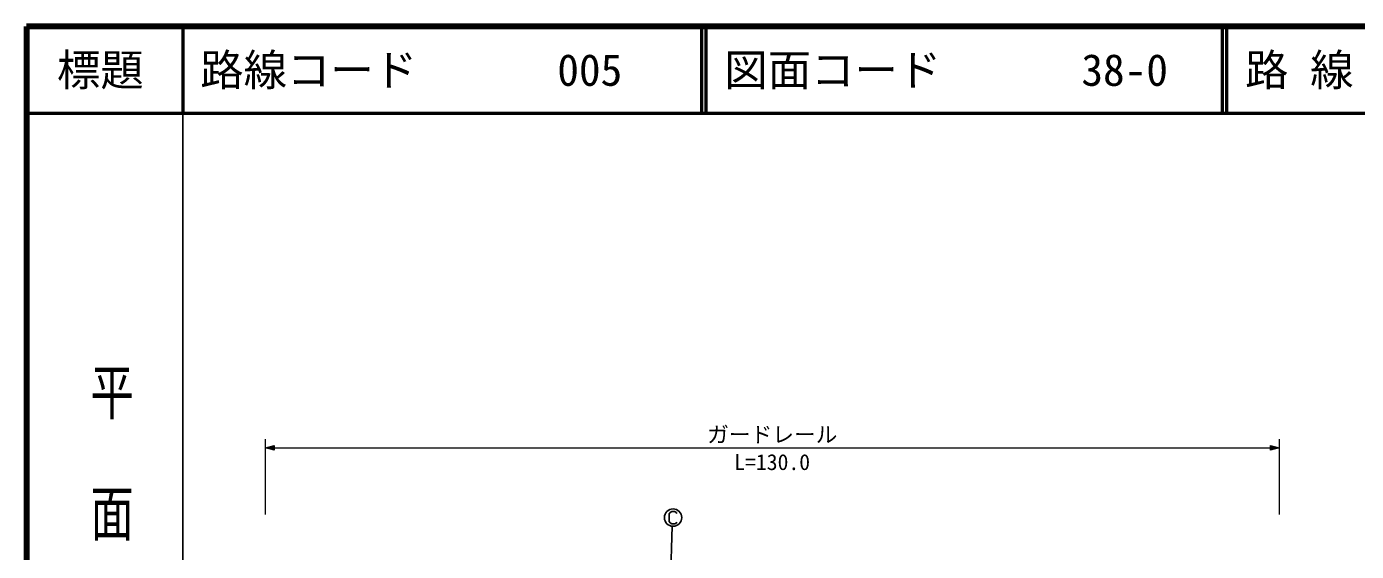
# Model space of a CAD drawing. Units: millimetres, scale not verified. Extents: x 40000 to 680000, y 20000 to 380000.
# Drawn here: x 40000 to 193206, y 319490 to 380000 of the extents above; entities that cross this region are included whole.
import ezdxf
from ezdxf.enums import TextEntityAlignment as Align

# ---------------------------------------------------------------- set-up
doc = ezdxf.new("R2010")
doc.units = ezdxf.units.MM
doc.header["$LTSCALE"] = 1000
for name, color, linetype, lineweight in [('M-BGD-EXST', 7, 'Continuous', 25), ('M-STR-HTXT', 7, 'Continuous', 13), ('M-TTL', 2, 'Continuous', 140), ('M-TTL-BAND', 7, 'Continuous', 25), ('M-TTL-LINE', 7, 'Continuous', 50)]:
    doc.layers.add(name, color=color, linetype=linetype, lineweight=lineweight)
doc.layers.add('M-TTL-TXT', color=7, linetype='Continuous')
doc.styles.add('@ＭＳ ゴシック', font='')
doc.styles.add('ＭＳ ゴシック', font='')
doc.styles.get('@ＭＳ ゴシック').set_extended_font_data('@MS Gothic')
doc.styles.get('ＭＳ ゴシック').set_extended_font_data('MS Gothic')

msp = doc.modelspace()

# ---------------------------------------------------------------- linework, layer by layer
at = {"layer": 'M-BGD-EXST'}
for p, q in [((114160, 323989), (114040, 323829)), ((114040, 323829), (114040, 322949)), ((114320, 324109), (114160, 323989)), ((114680, 324109), (114320, 324109)), ((114840, 323989), (114680, 324109)), ((114920, 323869), (114840, 323989)), ((114382, 322388), (113657, 301126)), ((114040, 322949), (114160, 322789)), ((114160, 322789), (114320, 322669)), ((114320, 322669), (114680, 322669)), ((114680, 322669), (114840, 322749)), ((114840, 322749), (114920, 322869))]:
    msp.add_line(p, q, dxfattribs=at)
msp.add_ellipse((114480, 323389), major_axis=(1000, 0), ratio=0.999975, dxfattribs=at)
at = {"layer": 'M-STR-HTXT'}
for p, q in [((67515, 323761), (67515, 332425)), ((67515, 331425), (68515, 331705)), ((68515, 331145), (67515, 331425)), ((67515, 331425), (184304, 331425)), ((67795, 331425), (68475, 331625)), ((68475, 331225), (67795, 331425)), ((67955, 331425), (68435, 331545)), ((68435, 331305), (67955, 331425)), ((68195, 331425), (68395, 331465)), ((68395, 331385), (68195, 331425)), ((68395, 331465), (68395, 331385)), ((68435, 331545), (68435, 331305)), ((68475, 331625), (68475, 331225)), ((68515, 331705), (68515, 331145)), ((183304, 331145), (183304, 331705)), ((183304, 331705), (184304, 331425)), ((184304, 331425), (183304, 331145)), ((183344, 331225), (183344, 331625)), ((183344, 331625), (184024, 331425)), ((184024, 331425), (183344, 331225)), ((183384, 331305), (183384, 331545)), ((183384, 331545), (183864, 331425)), ((183864, 331425), (183384, 331305)), ((183424, 331385), (183424, 331465)), ((183424, 331465), (183624, 331425)), ((183624, 331425), (183424, 331385)), ((184303, 332425), (184304, 323761))]:
    msp.add_line(p, q, dxfattribs=at)
at = {"layer": 'M-TTL'}
for p, q in [((40000, 380000), (40000, 20000)), ((680000, 380000), (40000, 380000))]:
    msp.add_line(p, q, dxfattribs=at)
at = {"layer": 'M-TTL-BAND'}
msp.add_line((58000, 370000), (58000, 20000), dxfattribs=at)
at = {"layer": 'M-TTL-LINE'}
for p, q in [((58000, 380000), (58000, 370000)), ((117750, 380000), (117750, 370000)), ((118250, 380000), (118250, 370000)), ((177750, 380000), (177750, 370000)), ((178250, 380000), (178250, 370000)), ((40000, 370000), (680000, 370000))]:
    msp.add_line(p, q, dxfattribs=at)

# ---------------------------------------------------------------- texts
at = {"layer": 'M-STR-HTXT', "style": 'ＭＳ ゴシック'}
for s, p in [('ガードレール', (118409, 331503)), ('L=130.0', (121534, 328322))]:
    msp.add_text(s, height=1833, dxfattribs=at).set_placement(p, align=Align.BOTTOM_LEFT)
at = {"layer": 'M-TTL-BAND', "style": '@ＭＳ ゴシック', "width": 1.4}
msp.add_text('平  面  図', height=3666, rotation=270, dxfattribs=at).set_placement((49777, 306475), align=Align.MIDDLE_RIGHT)
at = {"layer": 'M-TTL-TXT', "style": 'ＭＳ ゴシック'}
msp.add_text('標題', height=3666, dxfattribs=at).set_placement((48500, 375000), align=Align.MIDDLE_CENTER)
for s, p in [('路線コード', (60000, 375000)), ('図面コード', (120380, 375000)), ('路 線 名', (180380, 375000)), ('005', (101142, 375000)), ('38-0', (161521, 375000))]:
    msp.add_text(s, height=3666, dxfattribs=at).set_placement(p, align=Align.MIDDLE_LEFT)

doc.saveas('drawing.dxf')
